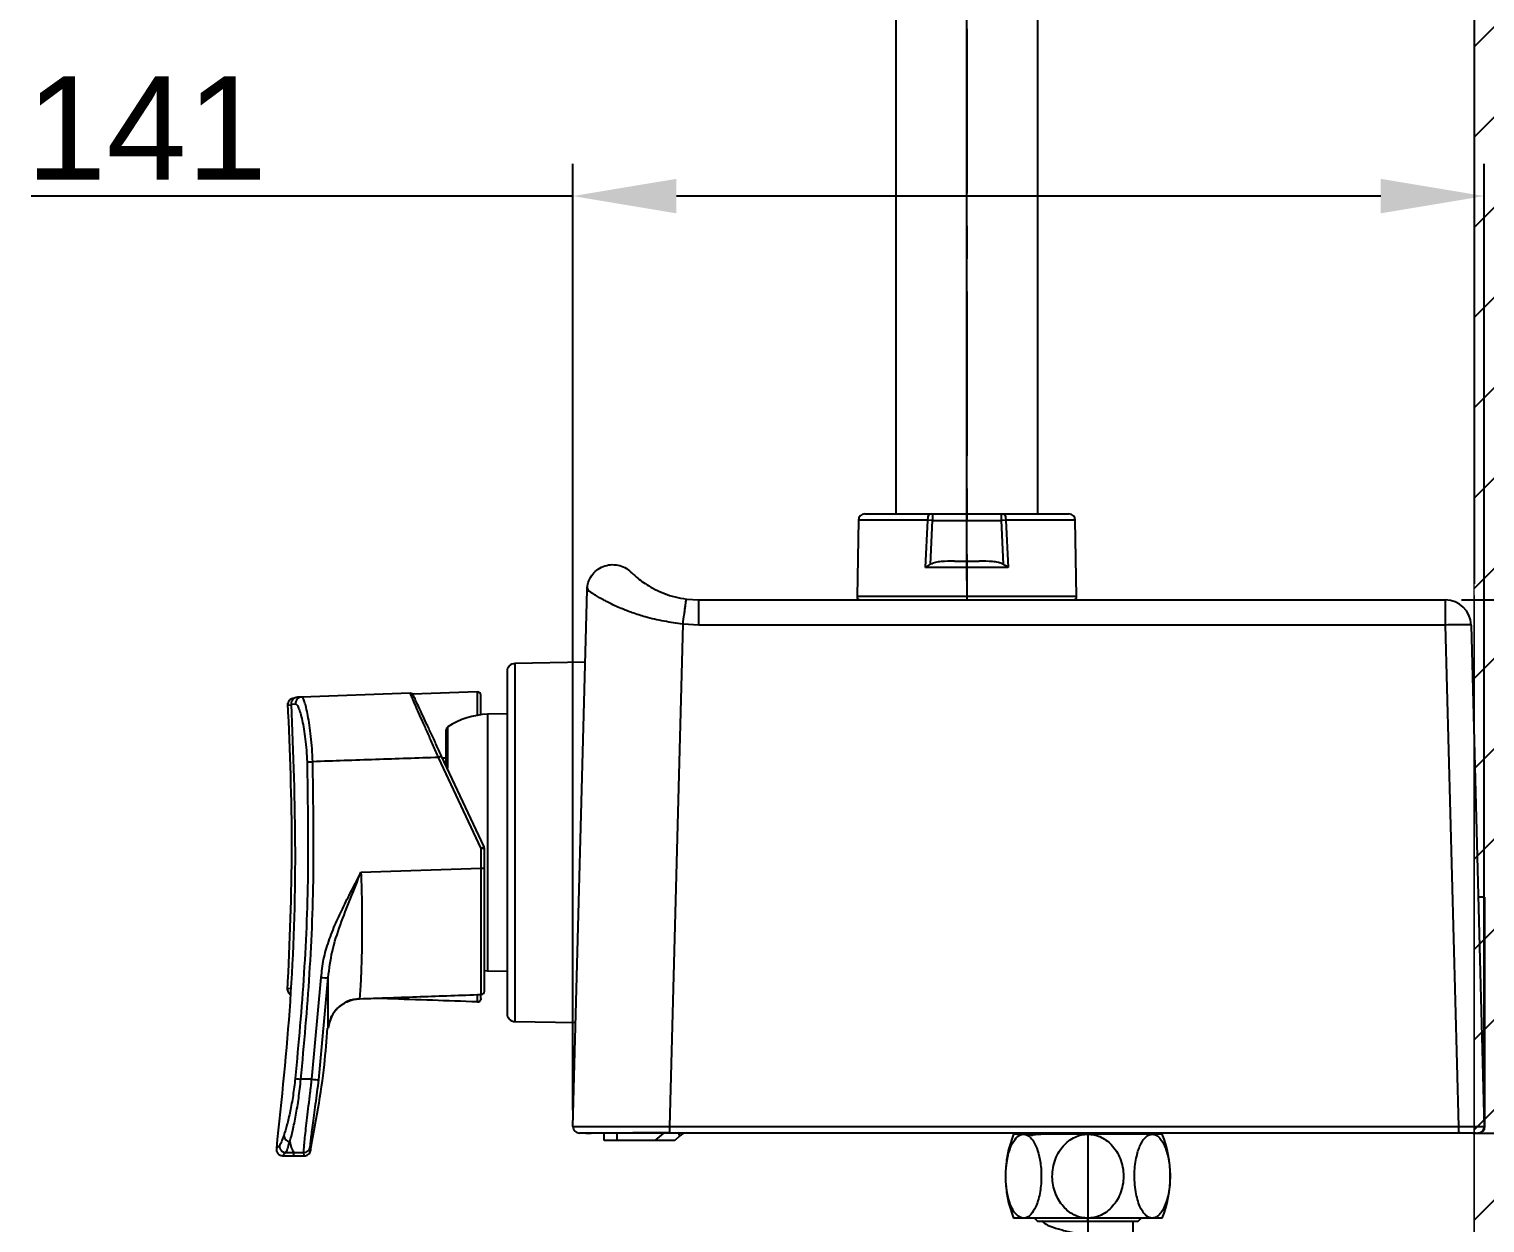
# Model space of a CAD drawing. Header units: millimetres. Extents: x 6110 to 6704, y -2661 to -1821.
# Drawn here: x 6541.6 to 6597.9, y -2371.4 to -2325.3 of the extents above; entities that cross this region are included whole.
import ezdxf

# ---------------------------------------------------------------- set-up
doc = ezdxf.new("R2010")
doc.units = ezdxf.units.MM
doc.header["$LTSCALE"] = 0.1
doc.linetypes.add('CENTERX2', pattern=[101.6, 63.5, -12.7, 12.7, -12.7])
doc.layers.get('0').update_dxf_attribs({"lineweight": 15})
doc.layers.add('CENTER', color=1, linetype='CENTERX2')
doc.layers.add('hatch', color=2, linetype='Continuous')
doc.layers.add('DIM', color=3, linetype='Continuous', lineweight=9)
doc.styles.get("Standard").update_dxf_attribs({"font": 'arial.ttf'})
doc.dimstyles.new('ISO-25', dxfattribs={"dimtxt": 2.5, "dimasz": 2.5, "dimexe": 1.25, "dimexo": 0.625, "dimtad": 1, "dimlfac": 5, "dimtxsty": 'Standard', "dimcen": 2.5, "dimadec": 0, "dimazin": 0, "dimtfac": 1, "dimtmove": 0, "dimatfit": 3, "dimfxl": 0, "dimarcsym": 0})

# ---------------------------------------------------------------- blocks, each defined once
blk = doc.blocks.new('*D39')
at = {"layer": 'Defpoints', "color": 0}
for p in [(6610.005, -2165.75), (6596.348, -2347.331), (6635.767, -2347.331)]:
    blk.add_point(p, dxfattribs=at)
at = {"layer": 'DIM', "color": 0, "lineweight": -2}
for p, q in [((6610.63, -2165.75), (6637.017, -2165.75)), ((6635.767, -2169.75), (6635.767, -2343.331)), ((6596.973, -2347.331), (6637.017, -2347.331))]:
    blk.add_line(p, q, dxfattribs=at)
at = {"layer": 'DIM', "color": 0}
for points in [[(6635.101, -2169.75), (6636.434, -2169.75), (6635.767, -2165.75)], [(6635.101, -2343.331), (6636.434, -2343.331), (6635.767, -2347.331)]]:
    blk.add_solid(points, dxfattribs=at)
at = {"layer": 'DIM', "color": 0, "insert": (6633.099, -2256.54), "char_height": 4, "attachment_point": 5, "rotation": 90}
blk.add_mtext('730', dxfattribs=at)
blk = doc.blocks.new('*D40')
at = {"layer": 'Defpoints', "color": 0}
for p in [(6596.348, -2347.331), (6596.856, -2367.956), (6635.767, -2367.956)]:
    blk.add_point(p, dxfattribs=at)
at = {"layer": 'DIM', "color": 0, "lineweight": -2}
for p, q in [((6596.973, -2347.331), (6637.017, -2347.331)), ((6635.767, -2351.331), (6635.767, -2363.956)), ((6597.481, -2367.956), (6637.017, -2367.956))]:
    blk.add_line(p, q, dxfattribs=at)
at = {"layer": 'DIM', "color": 0}
for points in [[(6635.101, -2351.331), (6636.434, -2351.331), (6635.767, -2347.331)], [(6635.101, -2363.956), (6636.434, -2363.956), (6635.767, -2367.956)]]:
    blk.add_solid(points, dxfattribs=at)
at = {"layer": 'DIM', "color": 0, "insert": (6632.739, -2357.644), "char_height": 4, "attachment_point": 5, "rotation": 90}
blk.add_mtext('82,5', dxfattribs=at)
blk = doc.blocks.new('*D41')
at = {"layer": 'Defpoints', "color": 0}
for p in [(6562.605, -2331.711), (6562.605, -2367.699), (6597.855, -2367.699)]:
    blk.add_point(p, dxfattribs=at)
at = {"layer": 'DIM', "color": 0, "lineweight": -2}
for p, q in [((6562.605, -2367.074), (6562.605, -2330.461)), ((6597.855, -2367.074), (6597.855, -2330.461)), ((6562.605, -2331.711), (6541.641, -2331.711)), ((6593.855, -2331.711), (6566.605, -2331.711))]:
    blk.add_line(p, q, dxfattribs=at)
at = {"layer": 'DIM', "color": 0}
for points in [[(6566.605, -2331.045), (6566.605, -2332.378), (6562.605, -2331.711)], [(6593.855, -2331.045), (6593.855, -2332.378), (6597.855, -2331.711)]]:
    blk.add_solid(points, dxfattribs=at)
at = {"layer": 'DIM', "color": 0, "insert": (6546.111, -2329.078), "char_height": 4, "attachment_point": 5}
blk.add_mtext('141', dxfattribs=at)
blk = doc.blocks.new('*D50')
at = {"layer": 'Defpoints', "color": 0}
for p in [(6597.474, -2321.801), (6577.842, -2347.205), (6597.474, -2347.331)]:
    blk.add_point(p, dxfattribs=at)
at = {"layer": 'DIM', "color": 0, "lineweight": -2}
for p, q in [((6577.842, -2346.58), (6577.842, -2320.551)), ((6597.474, -2346.706), (6597.474, -2320.551)), ((6581.842, -2321.801), (6593.474, -2321.801))]:
    blk.add_line(p, q, dxfattribs=at)
at = {"layer": 'DIM', "color": 0}
for points in [[(6581.842, -2321.134), (6581.842, -2322.467), (6577.842, -2321.801)], [(6593.474, -2321.134), (6593.474, -2322.467), (6597.474, -2321.801)]]:
    blk.add_solid(points, dxfattribs=at)
at = {"layer": 'DIM', "color": 0, "insert": (6587.658, -2319.133), "char_height": 4, "attachment_point": 5}
blk.add_mtext('78', dxfattribs=at)

msp = doc.modelspace()

# ---------------------------------------------------------------- hatches: boundary and pattern name
at = {"layer": 'hatch'}
h = msp.add_hatch(dxfattribs=at)
h.set_pattern_fill('ANSI31', color=256, scale=0.777568)
h.set_pattern_definition([(45, (5809.2703, -2562.4971), (-1.7456907, 1.7456907), [])])
edge = h.paths.add_edge_path()
edge.add_spline(control_points=[(6597.4753, -2327.6311), (6597.5331, -2327.6451), (6597.6353, -2327.6615), (6597.7761, -2327.6615), (6597.8566, -2327.6514), (6597.8936, -2327.6448)], knot_values=[0, 0, 0, 0, 0.4237752, 0.7322165, 1, 1, 1, 1], degree=3, periodic=0)
edge.add_line((6597.5166, -2327.6369), (6597.9333, -2327.6369))
edge.add_arc((6597.7003, -2326.5693), 1.0927, 280.19055, 282.31636, ccw=False)
edge.add_spline(control_points=[(6597.8936, -2327.6448), (6597.8566, -2327.6514), (6597.7761, -2327.6615), (6597.6353, -2327.6615), (6597.5331, -2327.6451), (6597.4753, -2327.6311)], knot_values=[0, 0, 0, 0, 0.2677835, 0.5762248, 1, 1, 1, 1], degree=3, periodic=0)
edge.add_line((6597.4668, -2327.6762), (6597.4668, -2329.6212))
edge.add_line((6597.4668, -2329.6212), (6597.5166, -2329.6212))
edge.add_spline(control_points=[(6597.8936, -2329.6133), (6597.8566, -2329.6067), (6597.7761, -2329.5966), (6597.6353, -2329.5966), (6597.5331, -2329.613), (6597.4753, -2329.627)], knot_values=[0, 0, 0, 0, 0.2677887, 0.5762346, 1, 1, 1, 1], degree=3, periodic=0)
edge.add_line((6600.0995, -2329.4097), (6600.2847, -2329.4097))
edge.add_ellipse((6599.6335, -2328.629), major_axis=(0, -1), ratio=0.6666667, start_angle=218.68219, end_angle=321.31781, ccw=False)
edge.add_line((6598.6491, -2327.6369), (6597.5166, -2327.6369))
edge.add_spline(control_points=[(6597.4753, -2327.6311), (6597.5331, -2327.6451), (6597.6353, -2327.6615), (6597.7761, -2327.6615), (6597.8566, -2327.6514), (6597.8936, -2327.6448)], knot_values=[0, 0, 0, 0, 0.4237752, 0.7322165, 1, 1, 1, 1], degree=3, periodic=0)
edge.add_arc((6597.7003, -2326.5693), 1.0927, 280.19055, 282.31636)
edge.add_line((6597.9333, -2327.6369), (6605.717, -2327.6369))
edge.add_line((6605.717, -2327.6369), (6605.717, -2329.6212))
edge.add_line((6605.717, -2329.6212), (6597.5166, -2329.6212))
edge.add_spline(control_points=[(6597.8936, -2329.6133), (6597.8566, -2329.6067), (6597.7761, -2329.5966), (6597.6353, -2329.5966), (6597.5331, -2329.613), (6597.4753, -2329.627)], knot_values=[0, 0, 0, 0, 0.2677887, 0.5762346, 1, 1, 1, 1], degree=3, periodic=0)
edge.add_line((6597.4753, -2329.627), (6597.4668, -2329.6291))
edge.add_line((6597.4668, -2329.6291), (6597.4668, -2342.6294))
edge.add_line((6597.4668, -2342.6294), (6597.4753, -2342.6314))
edge.add_spline(control_points=[(6597.4753, -2342.6314), (6597.5331, -2342.6454), (6597.6353, -2342.6618), (6597.7761, -2342.6618), (6597.8566, -2342.6518), (6597.8936, -2342.6451)], knot_values=[0, 0, 0, 0, 0.4237752, 0.7322165, 1, 1, 1, 1], degree=3, periodic=0)
edge.add_line((6597.5166, -2342.6372), (6597.9333, -2342.6372))
edge.add_arc((6597.7003, -2341.5697), 1.0927, 280.19055, 282.31636, ccw=False)
edge.add_spline(control_points=[(6597.8936, -2342.6451), (6597.8566, -2342.6518), (6597.7761, -2342.6618), (6597.6353, -2342.6618), (6597.5331, -2342.6454), (6597.4753, -2342.6314)], knot_values=[0, 0, 0, 0, 0.2677835, 0.5762248, 1, 1, 1, 1], degree=3, periodic=0)
edge.add_line((6597.4668, -2342.6765), (6597.4668, -2344.6216))
edge.add_line((6597.4668, -2344.6216), (6597.5166, -2344.6216))
edge.add_spline(control_points=[(6597.8936, -2344.6136), (6597.8566, -2344.607), (6597.7761, -2344.5969), (6597.6353, -2344.5969), (6597.5331, -2344.6133), (6597.4753, -2344.6273)], knot_values=[0, 0, 0, 0, 0.2677887, 0.5762346, 1, 1, 1, 1], degree=3, periodic=0)
edge.add_line((6599.0317, -2344.41), (6599.2169, -2344.41))
edge.add_ellipse((6599.6335, -2343.6294), major_axis=(0, -1), ratio=0.6666667, start_angle=218.68219, end_angle=321.31781, ccw=False)
edge.add_line((6598.6491, -2342.6372), (6597.5166, -2342.6372))
edge.add_spline(control_points=[(6597.4753, -2342.6314), (6597.5331, -2342.6454), (6597.6353, -2342.6618), (6597.7761, -2342.6618), (6597.8566, -2342.6518), (6597.8936, -2342.6451)], knot_values=[0, 0, 0, 0, 0.4237752, 0.7322165, 1, 1, 1, 1], degree=3, periodic=0)
edge.add_arc((6597.7003, -2341.5697), 1.0927, 280.19055, 282.31636)
edge.add_line((6597.9333, -2342.6372), (6605.717, -2342.6372))
edge.add_line((6605.717, -2342.6372), (6605.717, -2344.6216))
edge.add_line((6605.717, -2344.6216), (6597.5166, -2344.6216))
edge.add_spline(control_points=[(6597.8936, -2344.6136), (6597.8566, -2344.607), (6597.7761, -2344.5969), (6597.6353, -2344.5969), (6597.5331, -2344.6133), (6597.4753, -2344.6273)], knot_values=[0, 0, 0, 0, 0.2677887, 0.5762346, 1, 1, 1, 1], degree=3, periodic=0)
edge.add_line((6597.4753, -2344.6273), (6597.4668, -2344.6294))
edge.add_line((6597.4668, -2344.6294), (6597.4668, -2580.4433))
edge.add_line((6597.4668, -2580.4433), (6610.0143, -2580.4433))
edge.add_line((6610.0143, -2580.4433), (6610.0143, -2004.0771))
edge.add_line((6610.0143, -2004.0771), (6597.4668, -2004.0771))
edge.add_line((6597.4668, -2004.0771), (6597.4668, -2327.629))
edge.add_line((6597.4668, -2327.629), (6597.4753, -2327.6311))

# ---------------------------------------------------------------- linework, layer by layer
msp.add_line((6597.4668, -2580.4433), (6597.4668, -2003.4667))
at = {"linetype": 'Continuous', "lineweight": 25}
for p, q in [((6575.0918, -2304.5407), (6575.0918, -2344.006)), ((6580.5918, -2344.006), (6580.5918, -2305.0935)), ((6573.6456, -2344.2517), (6573.594, -2347.2053)), ((6576.3356, -2344.2517), (6573.6456, -2344.2517)), ((6576.2392, -2346.0767), (6576.3356, -2344.2517)), ((6576.5153, -2344.256), (6576.3356, -2344.2517)), ((6576.4253, -2344.006), (6576.5153, -2344.006)), ((6576.4348, -2345.9534), (6576.5153, -2344.256)), ((6576.5153, -2344.006), (6576.5153, -2344.256)), ((6576.5153, -2344.006), (6579.1684, -2344.006)), ((6576.5153, -2344.256), (6579.1684, -2344.256)), ((6579.1684, -2344.006), (6579.2583, -2344.006)), ((6579.348, -2344.2517), (6579.1684, -2344.256)), ((6579.1684, -2344.256), (6579.2488, -2345.9534)), ((6579.348, -2344.2517), (6579.4444, -2346.0767)), ((6582.0381, -2344.2517), (6579.348, -2344.2517)), ((6582.0896, -2347.2053), (6582.0381, -2344.2517)), ((6577.3695, -2345.831), (6578.3142, -2345.831)), ((6579.4444, -2346.0767), (6576.2393, -2346.0767)), ((6562.6054, -2367.6995), (6563.1489, -2346.9422)), ((6563.2256, -2346.9913), (6563.1489, -2346.9422)), ((6566.9926, -2347.2994), (6567.4785, -2347.331)), ((6567.4785, -2347.331), (6596.3479, -2347.331)), ((6566.3541, -2367.6996), (6566.863, -2348.2648)), ((6567.4785, -2348.3047), (6566.863, -2348.2648)), ((6596.3479, -2348.3049), (6567.4785, -2348.3047)), ((6596.3479, -2348.3049), (6596.8557, -2367.6999)), ((6597.3475, -2348.3049), (6597.8554, -2367.6995)), ((6563.0755, -2349.7449), (6560.3614, -2349.7923)), ((6560.3614, -2349.7923), (6560.3614, -2363.6448)), ((6552.1145, -2351.0902), (6551.9486, -2351.096)), ((6556.3098, -2350.9437), (6552.1145, -2351.0902)), ((6558.9125, -2350.8918), (6556.4006, -2350.9795)), ((6551.5716, -2351.4033), (6551.7389, -2351.3974)), ((6551.7077, -2351.3596), (6551.875, -2351.3537)), ((6560.0547, -2351.7435), (6559.3043, -2351.7566)), ((6559.3043, -2351.7566), (6559.3043, -2356.7185)), ((6557.7606, -2353.8467), (6557.7606, -2352.2482)), ((6559.0527, -2356.9445), (6557.4098, -2353.4268)), ((6559.1662, -2356.8891), (6557.5266, -2353.3729)), ((6557.7043, -2353.4559), (6557.5675, -2353.4606)), ((6559.3043, -2356.7185), (6559.3043, -2361.6804)), ((6559.0527, -2357.7137), (6559.0527, -2356.9445)), ((6559.1779, -2357.7107), (6559.1779, -2356.9419)), ((6554.4053, -2357.866), (6559.0527, -2357.7137)), ((6597.8817, -2358.831), (6597.6231, -2358.831)), ((6597.8817, -2367.7062), (6597.8817, -2358.831)), ((6559.176, -2361.6732), (6559.3043, -2361.6804)), ((6559.3043, -2361.6804), (6560.0547, -2361.6935)), ((6552.5051, -2365.8719), (6552.8661, -2361.94)), ((6552.7784, -2365.893), (6553.1399, -2361.9432)), ((6551.71, -2362.3755), (6551.5576, -2362.3701)), ((6558.9125, -2362.8828), (6558.9125, -2362.8602)), ((6560.3614, -2363.6448), (6562.7105, -2363.6858)), ((6562.7057, -2363.7935), (6562.7068, -2363.7935)), ((6552.5051, -2365.8719), (6552.0805, -2365.8769)), ((6563.1035, -2367.956), (6563.2396, -2367.955)), ((6563.8168, -2368.2443), (6563.8168, -2367.956)), ((6564.3168, -2368.2443), (6564.3168, -2367.956)), ((6566.1108, -2367.956), (6565.7774, -2368.2443)), ((6566.3541, -2367.6996), (6596.8557, -2367.6999)), ((6596.8557, -2367.956), (6566.3541, -2367.956)), ((6566.8752, -2367.956), (6566.7429, -2368.0704)), ((6580.2014, -2367.956), (6580.3378, -2368.0407)), ((6596.8557, -2367.9372), (6596.8557, -2367.956)), ((6597.5494, -2367.956), (6597.3186, -2367.956)), ((6597.6319, -2367.956), (6597.6055, -2367.956)), ((6551.2528, -2368.4319), (6551.1343, -2368.5551)), ((6564.3168, -2368.2443), (6563.8168, -2368.2443)), ((6565.7774, -2368.2443), (6564.3168, -2368.2443)), ((6566.5418, -2368.2443), (6565.7774, -2368.2443)), ((6566.7429, -2368.0704), (6566.5418, -2368.2443)), ((6551.4933, -2368.7103), (6551.8121, -2368.7111)), ((6551.8121, -2368.7111), (6552.1986, -2368.7054)), ((6551.8121, -2368.8435), (6551.8121, -2368.7111)), ((6551.8121, -2368.8435), (6552.2061, -2368.8435)), ((6552.2057, -2368.8435), (6552.1986, -2368.7054)), ((6580.0355, -2371.2498), (6579.6503, -2371.2498)), ((6582.5253, -2371.2498), (6580.0355, -2371.2498)), ((6580.4628, -2371.2498), (6580.5878, -2371.3748)), ((6585.0151, -2371.2498), (6582.5253, -2371.2498)), ((6582.5253, -2371.3748), (6582.5253, -2371.2498)), ((6584.2753, -2372.5356), (6584.2753, -2371.3748)), ((6584.4628, -2371.3748), (6584.5878, -2371.2498)), ((6585.4003, -2371.2498), (6585.0151, -2371.2498))]:
    msp.add_line(p, q, dxfattribs=at)
at = {"color": 7, "linetype": 'Continuous'}
msp.add_line((6597.4737, -2459.113), (6597.4737, -2347.1671), dxfattribs=at)
at = {"linetype": 'Continuous', "lineweight": 25, "flags": 128}
msp.add_lwpolyline([(6559.0418, -2362.7578), (6559.0393, -2362.7828), (6559.0327, -2362.8048)], dxfattribs=at)
at = {"linetype": 'Continuous', "lineweight": 25}
for centre, radius, start, end in [((6573.8955, -2344.256), 0.25, 89.99805, 178.99997), ((6581.7881, -2344.256), 0.25, 1.00001, 90), ((6573.719, -2347.206), 0.125, 179.52156, 270), ((6581.9646, -2347.206), 0.125, 270, 0.51459), ((6596.3479, -2348.331), 1, 1.5, 90.00001), ((6560.3668, -2350.1047), 0.3125, 91, 180), ((6552.1239, -2351.3393), 0.2493, 92.16961, 183.29987), ((6556.3142, -2351.0686), 0.125, 25, 92), ((6558.9168, -2351.0167), 0.125, 0, 92), ((6559.409, -2354.7549), 3.0001, 91.99959, 123.32797), ((6557.8293, -2352.3526), 0.125, 123.33115, 180), ((6552.1139, -2340.9048), 12.694, 270.9199, 271.91202), ((6561.4039, -2361.9147), 9.3807, 114.41412, 115.19946), ((6559.0529, -2356.9419), 0.125, 0, 25), ((6559.084, -2356.3971), 1.3169, 268.63506, 274.08777), ((6553.0245, -2360.115), 1.8319, 265.04098, 273.61364), ((6554.3859, -2364.0116), 1.25, 92.0006, 174.65105), ((6558.9168, -2362.7578), 0.125, 268, 302.53418), ((6559.0529, -2362.4728), 0.125, 272, 0), ((6560.3668, -2363.3323), 0.3125, 180, 269), ((6552.1747, -2364.6303), 1.2501, 255.55406, 265.67437), ((6552.7343, -2364.682), 1.2118, 259.0973, 272.08546), ((6562.8553, -2367.706), 0.25, 178.5, 270), ((6597.6055, -2367.706), 0.25, 270, 1.5), ((6597.6317, -2367.706), 0.25, 270.0298, 359.97023), ((6551.5029, -2368.4589), 0.2515, 173.82752, 267.81143), ((6551.676, -2368.0363), 0.2538, 182.44857, 265.42862), ((6552.5783, -2368.1872), 0.9282, 186.31526, 214.3622), ((6552.1989, -2368.4556), 0.2498, 269.91541, 348.59569), ((6583.719, -2369.6248), 4.3812, 158.21796, 201.77106), ((6581.3315, -2369.6248), 4.3813, 338.22895, 21.77856), ((6551.8121, -2357.1327), 11.7108, 267.91033, 270)]:
    msp.add_arc(centre, radius, start, end, dxfattribs=at)
msp.add_ellipse((6566.4159, -2367.6922), major_axis=(-0.327, 0.3782), ratio=0.0871965, start_param=3.1415927, end_param=3.8679413, dxfattribs=at)
for points, knots in [([(6573.8955, -2344.006), (6573.9042, -2344.006), (6573.9214, -2344.006), (6574.0597, -2344.006), (6574.2771, -2344.006), (6574.5767, -2344.006), (6574.9495, -2344.006), (6575.3884, -2344.006), (6575.8804, -2344.006), (6576.2437, -2344.006), (6576.4253, -2344.006)], [0, 0, 0, 0, 0.1249999, 0.2499994, 0.3749992, 0.4999994, 0.6250003, 0.7500005, 0.8750007, 1, 1, 1, 1]), ([(6576.3356, -2344.2517), (6576.3371, -2344.2193), (6576.3402, -2344.1547), (6576.361, -2344.0736), (6576.3904, -2344.017), (6576.4137, -2344.0097), (6576.4253, -2344.006)], [0, 0, 0, 0, 0.25000024, 0.49999299, 0.75000098, 1, 1, 1, 1]), ([(6579.1684, -2344.006), (6579.1684, -2344.0098), (6579.1684, -2344.0173), (6579.1684, -2344.0751), (6579.1684, -2344.1578), (6579.1684, -2344.2233), (6579.1684, -2344.256)], [0, 0, 0, 0, 0.2499993, 0.5, 0.7500007, 1, 1, 1, 1]), ([(6579.2583, -2344.006), (6579.2699, -2344.0097), (6579.2932, -2344.0171), (6579.3227, -2344.0736), (6579.3435, -2344.1547), (6579.3465, -2344.2193), (6579.348, -2344.2517)], [0, 0, 0, 0, 0.2499926, 0.4999961, 0.7499964, 1, 1, 1, 1]), ([(6579.2583, -2344.006), (6579.44, -2344.006), (6579.8032, -2344.006), (6580.2952, -2344.006), (6580.7341, -2344.006), (6581.1069, -2344.006), (6581.4066, -2344.006), (6581.6239, -2344.006), (6581.7622, -2344.006), (6581.7795, -2344.006), (6581.7881, -2344.006)], [0, 0, 0, 0, 0.1250004, 0.2500012, 0.3750013, 0.5000018, 0.6250018, 0.7500016, 0.8750013, 1, 1, 1, 1]), ([(6563.1489, -2346.9422), (6563.1596, -2346.8457), (6563.181, -2346.6527), (6563.3164, -2346.3903), (6563.5153, -2346.176), (6563.7688, -2346.0281), (6564.0539, -2345.9585), (6564.3459, -2345.9744), (6564.6255, -2346.0693), (6564.7749, -2346.1932), (6564.8496, -2346.2552)], [0, 0, 0, 0, 0.1249999, 0.2500003, 0.3749995, 0.4999988, 0.625, 0.7499995, 0.8749992, 1, 1, 1, 1]), ([(6576.2393, -2346.0767), (6576.271, -2346.0562), (6576.3037, -2346.0352), (6576.3391, -2346.0122), (6576.3484, -2346.0061), (6576.3799, -2345.9856), (6576.4107, -2345.9676), (6576.4348, -2345.9534)], [0, 0, 0, 0, 0.5005249, 0.5161557, 0.545185, 0.6434563, 1, 1, 1, 1]), ([(6577.3695, -2345.831), (6577.1952, -2345.8327), (6576.9458, -2345.835), (6576.6292, -2345.8743), (6576.4971, -2345.9281), (6576.4348, -2345.9534)], [0, 0, 0, 0, 0.5509414, 0.7886194, 1, 1, 1, 1]), ([(6579.2488, -2345.9534), (6579.1868, -2345.9281), (6579.0548, -2345.8743), (6578.7382, -2345.8351), (6578.4886, -2345.8327), (6578.3142, -2345.831)], [0, 0, 0, 0, 0.2108593, 0.4484341, 1, 1, 1, 1]), ([(6579.4444, -2346.0767), (6579.4129, -2346.0559), (6579.3812, -2346.0351), (6579.3477, -2346.0143), (6579.3454, -2346.0128), (6579.337, -2346.0073), (6579.3052, -2345.9865), (6579.2738, -2345.968), (6579.2488, -2345.9534)], [0, 0, 0, 0, 0.50054785, 0.50170236, 0.51076704, 0.53594014, 0.63113021, 1, 1, 1, 1]), ([(6564.8496, -2346.2552), (6564.8582, -2346.2638), (6564.8752, -2346.2808), (6565.0064, -2346.4036), (6565.2009, -2346.5646), (6565.4577, -2346.7459), (6565.7692, -2346.9262), (6566.1338, -2347.0891), (6566.5446, -2347.2246), (6566.8446, -2347.2747), (6566.9926, -2347.2994)], [0, 0, 0, 0, 0.1394549, 0.2763132, 0.4084135, 0.5352887, 0.6577191, 0.77461, 0.8887674, 1, 1, 1, 1]), ([(6563.15, -2346.936), (6563.1503, -2346.9259), (6563.1519, -2346.8787), (6563.1555, -2346.8511), (6563.1583, -2346.8294)], [0, 0, 0, 0, 0.2129211, 1, 1, 1, 1]), ([(6563.1581, -2346.8308), (6563.1591, -2346.8532), (6563.161, -2346.8974), (6563.2038, -2346.9675), (6563.2249, -2347.002)], [0, 0, 0, 0, 0.5078318, 1, 1, 1, 1]), ([(6566.863, -2348.2648), (6566.6169, -2348.2334), (6566.242, -2348.1857), (6565.7576, -2348.0816), (6565.4317, -2347.9982), (6565.1453, -2347.9123), (6564.9042, -2347.8317), (6564.6749, -2347.7466), (6564.4498, -2347.6554), (6564.1954, -2347.5428), (6563.97, -2347.4326), (6563.7584, -2347.3185), (6563.5916, -2347.2235), (6563.4346, -2347.1273), (6563.3097, -2347.0474), (6563.253, -2347.0096), (6563.2256, -2346.9913)], [0, 0, 0, 0, 0.1405888, 0.2141133, 0.2898803, 0.3435191, 0.4010123, 0.4545034, 0.5085715, 0.5726221, 0.6626599, 0.7134726, 0.7896006, 0.8557025, 0.9305075, 1, 1, 1, 1]), ([(6566.863, -2348.2648), (6566.8791, -2348.1423), (6566.9037, -2347.9541), (6566.9335, -2347.7295), (6566.9541, -2347.5754), (6566.9708, -2347.4516), (6566.9873, -2347.3318), (6566.9905, -2347.3122), (6566.9926, -2347.2994)], [0, 0, 0, 0, 0.239812, 0.3685878, 0.5000006, 0.6314116, 0.7601886, 1, 1, 1, 1]), ([(6567.4785, -2348.3047), (6567.4785, -2348.1763), (6567.4785, -2347.9195), (6567.4785, -2347.5985), (6567.4785, -2347.3746), (6567.4785, -2347.3456), (6567.4785, -2347.331)], [0, 0, 0, 0, 0.25, 0.4999959, 0.749997, 1, 1, 1, 1]), ([(6582.0896, -2347.2049), (6582.0738, -2347.2049), (6582.0422, -2347.2049), (6581.7896, -2347.2049), (6581.397, -2347.2049), (6580.8647, -2347.2049), (6580.217, -2347.2049), (6579.4779, -2347.2049), (6578.6759, -2347.2049), (6577.8418, -2347.2049), (6577.0078, -2347.2049), (6576.2058, -2347.2049), (6575.4666, -2347.2049), (6574.819, -2347.2049), (6574.2866, -2347.2049), (6573.894, -2347.2049), (6573.6415, -2347.2049), (6573.6098, -2347.2049), (6573.594, -2347.2049)], [0, 0, 0, 0, 0.0625002, 0.125, 0.1875001, 0.2499999, 0.3124999, 0.3750001, 0.4375, 0.5, 0.5625, 0.6249999, 0.6875, 0.7500001, 0.8124999, 0.875, 0.9374998, 1, 1, 1, 1]), ([(6596.3479, -2347.331), (6596.3479, -2347.3456), (6596.3479, -2347.3746), (6596.3479, -2347.5986), (6596.3479, -2347.9196), (6596.3479, -2348.1764), (6596.3479, -2348.3049)], [0, 0, 0, 0, 0.249999, 0.5000001, 0.7500011, 1, 1, 1, 1]), ([(6597.3475, -2348.3049), (6597.3324, -2348.3018), (6597.3022, -2348.2958), (6597.071, -2348.2932), (6596.7407, -2348.2958), (6596.4788, -2348.3018), (6596.3479, -2348.3049)], [0, 0, 0, 0, 0.2499998, 0.49999914, 0.74999956, 1, 1, 1, 1]), ([(6560.0543, -2350.1047), (6560.0543, -2350.1263), (6560.0543, -2350.148), (6560.0543, -2350.236), (6560.0543, -2350.2477), (6560.0543, -2350.3389), (6560.0543, -2350.5962), (6560.0543, -2350.9808), (6560.0543, -2351.2304), (6560.0543, -2351.2635), (6560.0543, -2351.5086), (6560.0543, -2352.0572), (6560.0543, -2352.6866), (6560.0543, -2353.0604), (6560.0543, -2353.1098), (6560.0543, -2353.4716), (6560.0543, -2354.2277), (6560.0543, -2355.0064), (6560.0543, -2355.4473), (6560.0543, -2355.5054), (6560.0543, -2355.9288), (6560.0543, -2356.7773), (6560.0543, -2357.5869), (6560.0543, -2358.0277), (6560.0543, -2358.0857), (6560.0543, -2358.5063), (6560.0543, -2359.3181), (6560.0543, -2360.0351), (6560.0543, -2360.4087), (6560.0543, -2360.4578), (6560.0543, -2360.8116), (6560.0543, -2361.463), (6560.0543, -2361.9785), (6560.0543, -2362.228), (6560.0543, -2362.2607), (6560.0543, -2362.4937), (6560.0543, -2362.8856), (6560.0543, -2363.1211), (6560.0543, -2363.2085), (6560.0543, -2363.2198), (6560.0543, -2363.258), (6560.0543, -2363.3159), (6560.0543, -2363.3263), (6560.0543, -2363.3322)], [0, 0, 0, 0, 0.0624797, 0.0627679, 0.0649695, 0.0710231, 0.1249952, 0.1874745, 0.187766, 0.1899742, 0.1960313, 0.2499897, 0.3124688, 0.3127605, 0.3149688, 0.3210258, 0.374984, 0.4374632, 0.4377548, 0.439963, 0.44602, 0.4999781, 0.5624573, 0.5627487, 0.5649572, 0.5710141, 0.624972, 0.6874511, 0.6877424, 0.6899508, 0.6960078, 0.7499656, 0.8124446, 0.812736, 0.8149444, 0.8210013, 0.8749593, 0.9374377, 0.9377302, 0.9399399, 0.9459974, 0.9687745, 1, 1, 1, 1]), ([(6551.9486, -2351.096), (6551.9169, -2351.1005), (6551.8681, -2351.1075), (6551.8105, -2351.1414), (6551.7713, -2351.1759), (6551.7405, -2351.218), (6551.7119, -2351.2784), (6551.7093, -2351.3276), (6551.7077, -2351.3596)], [0, 0, 0, 0, 0.2391747, 0.368176, 0.4999979, 0.6318131, 0.7608197, 1, 1, 1, 1]), ([(6552.5375, -2353.5918), (6552.5304, -2353.4237), (6552.5163, -2353.0891), (6552.4727, -2352.6094), (6552.4173, -2352.173), (6552.3529, -2351.7944), (6552.2855, -2351.4866), (6552.2203, -2351.2608), (6552.1607, -2351.1162), (6552.1299, -2351.0989), (6552.1145, -2351.0902)], [0, 0, 0, 0, 0.1261705, 0.2511791, 0.3765341, 0.5009765, 0.6261071, 0.7504512, 0.8753571, 1, 1, 1, 1]), ([(6557.4098, -2353.4268), (6557.3402, -2353.2705), (6557.2009, -2352.9575), (6556.999, -2352.5034), (6556.8102, -2352.0785), (6556.6418, -2351.6988), (6556.4998, -2351.3781), (6556.3929, -2351.1356), (6556.3224, -2350.9747), (6556.314, -2350.9541), (6556.3098, -2350.9437)], [0, 0, 0, 0, 0.124558, 0.2493089, 0.3737346, 0.4987661, 0.6232628, 0.7487378, 0.8735599, 1, 1, 1, 1]), ([(6557.5266, -2353.3729), (6557.4574, -2353.2244), (6557.3188, -2352.9274), (6557.1179, -2352.4964), (6556.9298, -2352.0931), (6556.7618, -2351.7327), (6556.6198, -2351.4283), (6556.5124, -2351.198), (6556.4411, -2351.0452), (6556.432, -2351.0256), (6556.4274, -2351.0158)], [0, 0, 0, 0, 0.1249236, 0.2500113, 0.374694, 0.4998612, 0.6243326, 0.7496063, 0.8740587, 1, 1, 1, 1]), ([(6558.9139, -2351.8091), (6558.9138, -2351.7491), (6558.9135, -2351.5588), (6558.9131, -2351.3075), (6558.9127, -2351.0708), (6558.9125, -2350.9204), (6558.9125, -2350.9013), (6558.9125, -2350.8918)], [0, 0, 0, 0, 0.1030681, 0.3265444, 0.5507198, 0.7749774, 1, 1, 1, 1]), ([(6559.0327, -2350.9698), (6559.0178, -2350.9472), (6558.9882, -2350.9021), (6558.9377, -2350.9034), (6558.9125, -2350.9041)], [0, 0, 0, 0, 0.50186415, 1, 1, 1, 1]), ([(6559.0418, -2351.7853), (6559.0418, -2351.7636), (6559.0418, -2351.6196), (6559.0418, -2351.413), (6559.0418, -2351.1864), (6559.0418, -2351.044), (6559.0418, -2351.0258), (6559.0418, -2351.0167)], [0, 0, 0, 0, 0.0423547, 0.280964, 0.5203102, 0.7597488, 1, 1, 1, 1]), ([(6551.7044, -2351.3597), (6551.7768, -2353.2589), (6551.923, -2357.0958), (6551.7316, -2362.8412), (6551.3301, -2366.6623), (6551.1313, -2368.5549)], [0, 0, 0, 0, 0.3309548, 0.6686235, 1, 1, 1, 1]), ([(6551.5675, -2351.3303), (6551.6443, -2353.1813), (6551.7979, -2356.8834), (6551.6351, -2360.585), (6551.5538, -2362.4358)], [0, 0, 0, 0, 0.5, 1, 1, 1, 1]), ([(6551.8125, -2351.1397), (6551.7808, -2351.1443), (6551.732, -2351.1512), (6551.6744, -2351.1852), (6551.6353, -2351.2196), (6551.6045, -2351.2617), (6551.5758, -2351.3222), (6551.5733, -2351.3714), (6551.5716, -2351.4033)], [0, 0, 0, 0, 0.2391727, 0.3681812, 0.500002, 0.6318161, 0.7608216, 1, 1, 1, 1]), ([(6551.875, -2351.3537), (6551.8923, -2351.3613), (6551.927, -2351.3767), (6551.9916, -2351.5059), (6552.0609, -2351.708), (6552.1315, -2351.9838), (6552.198, -2352.3233), (6552.2545, -2352.7148), (6552.298, -2353.1456), (6552.3111, -2353.4463), (6552.3177, -2353.5972)], [0, 0, 0, 0, 0.1255212, 0.2512503, 0.3762119, 0.5016398, 0.62597, 0.7507916, 0.8749183, 1, 1, 1, 1]), ([(6557.7043, -2353.7541), (6557.7043, -2353.7127), (6557.7043, -2353.4481), (6557.7043, -2353.071), (6557.7043, -2352.6591), (6557.7043, -2352.4022), (6557.7043, -2352.3692), (6557.7043, -2352.3526)], [0, 0, 0, 0, 0.0442988, 0.2832237, 0.5221491, 0.7610727, 1, 1, 1, 1]), ([(6552.3177, -2353.5972), (6552.3409, -2354.9609), (6552.3872, -2357.6867), (6552.2344, -2361.7745), (6551.9868, -2364.4849), (6551.8629, -2365.8409)], [0, 0, 0, 0, 0.33346257, 0.66653006, 1, 1, 1, 1]), ([(6552.0805, -2365.8769), (6552.2049, -2364.5172), (6552.454, -2361.797), (6552.6075, -2357.6954), (6552.5608, -2354.9594), (6552.5375, -2353.5918)], [0, 0, 0, 0, 0.33322944, 0.66670006, 1, 1, 1, 1]), ([(6557.4098, -2353.4268), (6556.5963, -2353.4543), (6554.9691, -2353.5093), (6553.348, -2353.5643), (6552.5375, -2353.5918)], [0, 0, 0, 0, 0.5000029, 1, 1, 1, 1]), ([(6559.0529, -2356.9444), (6559.0678, -2356.9374), (6559.0976, -2356.9235), (6559.1327, -2356.9066), (6559.1532, -2356.8964), (6559.1643, -2356.8906), (6559.1655, -2356.8896), (6559.1662, -2356.8891)], [0, 0, 0, 0, 0.2495587, 0.4991306, 0.6924479, 0.8320324, 1, 1, 1, 1]), ([(6559.1779, -2356.9419), (6559.1771, -2356.9421), (6559.1756, -2356.9426), (6559.1632, -2356.9432), (6559.1443, -2356.9437), (6559.1207, -2356.9442), (6559.0914, -2356.9444), (6559.0686, -2356.9445), (6559.0529, -2356.9445)], [0, 0, 0, 0, 0.1676115, 0.3069935, 0.5002057, 0.6534158, 0.7606265, 1, 1, 1, 1]), ([(6559.0573, -2362.5977), (6559.0572, -2362.5797), (6559.0571, -2362.5436), (6559.0567, -2362.2553), (6559.0562, -2361.8066), (6559.0556, -2361.1984), (6559.055, -2360.4561), (6559.0542, -2359.6079), (6559.0534, -2358.6825), (6559.0529, -2358.0373), (6559.0527, -2357.7137)], [0, 0, 0, 0, 0.12482742, 0.24998524, 0.37452182, 0.49978247, 0.62432945, 0.74946782, 0.87432524, 1, 1, 1, 1]), ([(6559.1779, -2362.4728), (6559.1779, -2362.4552), (6559.1779, -2362.4201), (6559.1779, -2362.1389), (6559.1779, -2361.7014), (6559.1779, -2361.1084), (6559.1779, -2360.3846), (6559.1779, -2359.5576), (6559.1779, -2358.6553), (6559.1779, -2358.0262), (6559.1779, -2357.7107)], [0, 0, 0, 0, 0.1248264, 0.2499826, 0.3745176, 0.4997785, 0.6243255, 0.7494652, 0.8743244, 1, 1, 1, 1]), ([(6552.8661, -2361.94), (6552.8908, -2361.7048), (6552.9409, -2361.2278), (6553.153, -2360.5247), (6553.3783, -2359.9535), (6553.581, -2359.506), (6553.7389, -2359.1766), (6553.8968, -2358.8602), (6554.071, -2358.5192), (6554.2384, -2358.1942), (6554.3555, -2357.9638), (6554.4053, -2357.866)], [0, 0, 0, 0, 0.1612937, 0.3271719, 0.5000602, 0.5813506, 0.6631218, 0.7499752, 0.8232333, 0.924985, 1, 1, 1, 1]), ([(6553.1399, -2361.9432), (6553.1812, -2361.6006), (6553.2651, -2360.9046), (6553.6047, -2359.8951), (6553.9961, -2358.8852), (6554.2685, -2358.2067), (6554.4053, -2357.866)], [0, 0, 0, 0, 0.24163705, 0.49096513, 0.74442896, 1, 1, 1, 1]), ([(6554.4053, -2357.866), (6554.4155, -2358.1887), (6554.4359, -2358.8344), (6554.4451, -2359.7621), (6554.4405, -2360.6137), (6554.4244, -2361.3583), (6554.4019, -2361.9682), (6554.3778, -2362.4181), (6554.3561, -2362.7076), (6554.3468, -2362.7442), (6554.3423, -2362.7624)], [0, 0, 0, 0, 0.1247565, 0.24957442, 0.37477335, 0.49942589, 0.62487101, 0.74962651, 0.87499367, 1, 1, 1, 1]), ([(6553.1414, -2363.8951), (6553.1389, -2363.8704), (6553.134, -2363.8211), (6553.1348, -2363.421), (6553.1389, -2362.8147), (6553.1396, -2362.2339), (6553.1399, -2361.9432)], [0, 0, 0, 0, 0.2503752, 0.5012613, 0.7503569, 1, 1, 1, 1]), ([(6551.5576, -2362.3701), (6551.5592, -2362.4021), (6551.5617, -2362.4513), (6551.5901, -2362.5121), (6551.6213, -2362.5536), (6551.649, -2362.5809), (6551.6672, -2362.591), (6551.67, -2362.5926)], [0, 0, 0, 0, 0.3642217, 0.5607165, 0.7615188, 0.9623104, 1, 1, 1, 1]), ([(6553.1439, -2363.895), (6553.1722, -2363.7517), (6553.2307, -2363.4552), (6553.5128, -2363.0831), (6553.9007, -2362.8232), (6554.2001, -2362.7822), (6554.3449, -2362.7623)], [0, 0, 0, 0, 0.2416926, 0.4999998, 0.7583081, 1, 1, 1, 1]), ([(6554.3423, -2362.7624), (6555.127, -2362.735), (6556.6966, -2362.6802), (6558.2704, -2362.6252), (6559.0573, -2362.5977)], [0, 0, 0, 0, 0.5, 1, 1, 1, 1]), ([(6558.9125, -2362.8828), (6557.7485, -2362.8421), (6556.41, -2362.7954), (6555.0777, -2362.7489), (6554.9039, -2362.7428)], [0, 0, 0, 0, 0.8695247, 1, 1, 1, 1]), ([(6558.9125, -2362.8602), (6558.9125, -2362.8544), (6558.9126, -2362.8371), (6558.9127, -2362.7477), (6558.9129, -2362.6366), (6558.913, -2362.6028)], [0, 0, 0, 0, 0.2611397, 0.7747329, 1, 1, 1, 1]), ([(6558.9125, -2362.8712), (6558.9368, -2362.8715), (6558.9734, -2362.872), (6559.0148, -2362.839), (6559.0268, -2362.8161), (6559.0327, -2362.8047)], [0, 0, 0, 0, 0.496353, 0.7495626, 1, 1, 1, 1]), ([(6559.0418, -2362.7578), (6559.0418, -2362.7508), (6559.0418, -2362.7376), (6559.0418, -2362.6432), (6559.0418, -2362.5987)], [0, 0, 0, 0, 0.5284974, 1, 1, 1, 1]), ([(6552.4428, -2368.6821), (6552.6546, -2367.5607), (6552.9542, -2365.9737), (6553.0774, -2364.3647), (6553.1135, -2363.8927)], [0, 0, 0, 0, 0.7066101, 1, 1, 1, 1]), ([(6551.8629, -2365.8409), (6551.8358, -2366.0657), (6551.7816, -2366.5164), (6551.6666, -2367.1292), (6551.5412, -2367.6638), (6551.462, -2367.9193), (6551.4224, -2368.0471)], [0, 0, 0, 0, 0.2486986, 0.4985781, 0.7490569, 1, 1, 1, 1]), ([(6551.6557, -2368.2893), (6551.6932, -2368.1494), (6551.7683, -2367.8693), (6551.889, -2367.2844), (6552.0006, -2366.6143), (6552.0538, -2366.1226), (6552.0805, -2365.8769)], [0, 0, 0, 0, 0.2496391, 0.4996273, 0.7499817, 1, 1, 1, 1]), ([(6552.1986, -2368.7054), (6552.1973, -2368.6768), (6552.1949, -2368.6199), (6552.2095, -2368.4189), (6552.2363, -2368.1418), (6552.275, -2367.7882), (6552.3233, -2367.3721), (6552.3793, -2366.9044), (6552.4406, -2366.4001), (6552.4836, -2366.048), (6552.5051, -2365.8719)], [0, 0, 0, 0, 0.1254639, 0.2501779, 0.3753781, 0.5000888, 0.6251874, 0.7499996, 0.8750306, 1, 1, 1, 1]), ([(6552.4438, -2368.505), (6552.4443, -2368.4786), (6552.4453, -2368.4261), (6552.4648, -2368.2407), (6552.4962, -2367.9851), (6552.553, -2367.5523), (6552.6286, -2366.9981), (6552.7128, -2366.38), (6552.7565, -2366.0553), (6552.7784, -2365.893)], [0, 0, 0, 0, 0.1253055, 0.249956, 0.375194, 0.5000356, 0.7494713, 0.8747734, 1, 1, 1, 1]), ([(6562.6054, -2367.6995), (6562.6199, -2367.6991), (6562.6484, -2367.6983), (6562.8731, -2367.6975), (6563.2174, -2367.6969), (6563.6865, -2367.6968), (6564.2565, -2367.6969), (6564.904, -2367.6975), (6565.6126, -2367.6983), (6566.1033, -2367.6992), (6566.3541, -2367.6996)], [0, 0, 0, 0, 0.1277362, 0.2499963, 0.3758153, 0.500001, 0.6241839, 0.7500049, 0.872263, 1, 1, 1, 1]), ([(6566.3541, -2367.956), (6566.1251, -2367.956), (6565.6671, -2367.956), (6565.0065, -2367.956), (6564.3976, -2367.956), (6563.8641, -2367.956), (6563.4256, -2367.956), (6563.1023, -2367.956), (6562.8943, -2367.956), (6562.8683, -2367.956), (6562.8553, -2367.956)], [0, 0, 0, 0, 0.1250037, 0.2500003, 0.3750014, 0.5000006, 0.6250003, 0.7500011, 0.8749973, 1, 1, 1, 1]), ([(6563.2396, -2367.955), (6563.3246, -2367.9545), (6563.5478, -2367.9531), (6564.0798, -2367.947), (6564.6682, -2367.9427), (6565.1857, -2367.94), (6565.754, -2367.9383), (6566.1518, -2367.9381), (6566.3541, -2367.9381)], [0, 0, 0, 0, 0.1585878, 0.4166378, 0.5543887, 0.697598, 0.8461744, 1, 1, 1, 1]), ([(6566.3541, -2367.956), (6566.3541, -2367.9521), (6566.3541, -2367.9443), (6566.3541, -2367.8847), (6566.3541, -2367.7997), (6566.3541, -2367.733), (6566.3541, -2367.6996)], [0, 0, 0, 0, 0.2499962, 0.5000003, 0.7500028, 1, 1, 1, 1]), ([(6580.3378, -2368.0389), (6580.3701, -2368.0298), (6580.4348, -2368.0116), (6580.9489, -2367.9842), (6581.4173, -2367.9657), (6581.7055, -2367.9563), (6581.7142, -2367.956)], [0, 0, 0, 0, 0.3299115, 0.659821, 0.9897315, 1, 1, 1, 1]), ([(6596.8557, -2367.6999), (6596.9238, -2367.6995), (6597.0583, -2367.6986), (6597.3085, -2367.6974), (6597.5804, -2367.6968), (6597.7622, -2367.6972), (6597.8433, -2367.6983), (6597.8513, -2367.6991), (6597.8554, -2367.6995)], [0, 0, 0, 0, 0.13041, 0.2574025, 0.5000034, 0.74258, 0.8695733, 1, 1, 1, 1]), ([(6596.8557, -2367.6999), (6596.8557, -2367.7334), (6596.8557, -2367.8004), (6596.8557, -2367.8825), (6596.8557, -2367.9303), (6596.8557, -2367.9369), (6596.8557, -2367.9372)], [0, 0, 0, 0, 0.3283071, 0.6566055, 0.9849155, 1, 1, 1, 1]), ([(6596.8557, -2367.9381), (6596.9378, -2367.941), (6597.0996, -2367.9467), (6597.3073, -2367.9522), (6597.4687, -2367.9556), (6597.5237, -2367.9559), (6597.5507, -2367.956)], [0, 0, 0, 0, 0.26127177, 0.51503418, 0.7612337, 1, 1, 1, 1]), ([(6597.5506, -2367.956), (6597.5498, -2367.956), (6597.5307, -2367.956), (6597.3918, -2367.956), (6597.1523, -2367.956), (6596.9547, -2367.956), (6596.8557, -2367.956)], [0, 0, 0, 0, 0.0132178, 0.3417505, 0.670266, 1, 1, 1, 1]), ([(6551.1343, -2368.5551), (6551.1339, -2368.5883), (6551.1334, -2368.6395), (6551.1602, -2368.7038), (6551.1906, -2368.749), (6551.2304, -2368.7862), (6551.2896, -2368.8228), (6551.3402, -2368.8304), (6551.3731, -2368.8353)], [0, 0, 0, 0, 0.2382612, 0.3675946, 0.5000008, 0.632413, 0.7617391, 1, 1, 1, 1]), ([(6551.4224, -2368.0471), (6551.3887, -2368.1424), (6551.3212, -2368.3337), (6551.2757, -2368.3991), (6551.2528, -2368.4319)], [0, 0, 0, 0, 0.49818308, 1, 1, 1, 1]), ([(6551.4933, -2368.7103), (6551.5148, -2368.6743), (6551.5577, -2368.6027), (6551.6231, -2368.3935), (6551.6557, -2368.2893)], [0, 0, 0, 0, 0.5016838, 1, 1, 1, 1]), ([(6552.4438, -2368.505), (6552.4473, -2368.5737), (6552.4508, -2368.6424), (6552.4508, -2368.6424), (6552.4508, -2368.6424)], [0, 0, 0, 0, 0.99999409, 1, 1, 1, 1]), ([(6580.0355, -2371.2498), (6579.9626, -2371.2333), (6579.817, -2371.2004), (6579.6276, -2370.958), (6579.4744, -2370.6063), (6579.3678, -2370.1319), (6579.3316, -2369.553), (6579.3918, -2368.9419), (6579.5434, -2368.4418), (6579.7486, -2368.1184), (6579.9187, -2368.0073), (6580.0155, -2368.0011), (6580.0355, -2367.9998)], [0, 0, 0, 0, 0.092672, 0.1850266, 0.2788597, 0.387938, 0.5120282, 0.6458082, 0.7785189, 0.876278, 0.9745168, 1, 1, 1, 1]), ([(6580.0355, -2367.9998), (6579.956, -2367.9998), (6579.7943, -2367.9998), (6579.6718, -2367.9998), (6579.6569, -2367.9998), (6579.6503, -2367.9998)], [0, 0, 0, 0, 0.3502137, 0.7129136, 1, 1, 1, 1]), ([(6579.9003, -2367.9998), (6579.9107, -2367.9998), (6579.9314, -2367.9998), (6580.0642, -2367.9998), (6580.211, -2367.9998), (6580.2718, -2367.9998)], [0, 0, 0, 0, 0.36928611, 0.73856902, 1, 1, 1, 1]), ([(6582.5261, -2367.9998), (6582.3502, -2367.9998), (6581.9922, -2367.9998), (6581.3379, -2367.9998), (6580.6017, -2367.9998), (6580.2241, -2367.9998), (6580.0355, -2367.9998)], [0, 0, 0, 0, 0.1754562, 0.3571695, 0.6788675, 1, 1, 1, 1]), ([(6580.0355, -2367.9998), (6580.1084, -2368.0163), (6580.254, -2368.0491), (6580.4434, -2368.2915), (6580.5965, -2368.6433), (6580.7032, -2369.1176), (6580.7393, -2369.6966), (6580.6792, -2370.3076), (6580.5275, -2370.8078), (6580.3223, -2371.1312), (6580.1523, -2371.2422), (6580.0554, -2371.2485), (6580.0355, -2371.2498)], [0, 0, 0, 0, 0.0926718, 0.1850266, 0.2788598, 0.387938, 0.5120282, 0.6458082, 0.7785189, 0.8762779, 0.9745168, 1, 1, 1, 1]), ([(6582.5253, -2371.2498), (6582.4425, -2371.2446), (6582.277, -2371.2341), (6581.953, -2371.1229), (6581.5808, -2370.8539), (6581.2579, -2370.354), (6581.1106, -2369.7188), (6581.1964, -2369.0401), (6581.4695, -2368.5434), (6581.7727, -2368.253), (6582.0155, -2368.1072), (6582.2694, -2368.0158), (6582.4411, -2368.0051), (6582.5261, -2367.9998)], [0, 0, 0, 0, 0.0527662, 0.1054753, 0.2165085, 0.3388744, 0.477684, 0.6244671, 0.7661488, 0.8296719, 0.8906422, 0.9458389, 1, 1, 1, 1]), ([(6582.5261, -2367.9998), (6582.6044, -2368.0044), (6582.7621, -2368.0139), (6583.0855, -2368.1197), (6583.4804, -2368.399), (6583.8186, -2368.9433), (6583.9451, -2369.6249), (6583.819, -2370.3064), (6583.5252, -2370.7764), (6583.2243, -2371.0333), (6582.9952, -2371.1592), (6582.7613, -2371.2359), (6582.6036, -2371.2452), (6582.5253, -2371.2498)], [0, 0, 0, 0, 0.049954, 0.1005604, 0.2154131, 0.350953, 0.4996641, 0.6483098, 0.7838921, 0.8442601, 0.8994357, 0.9500332, 1, 1, 1, 1]), ([(6585.0151, -2367.9998), (6584.8732, -2367.9998), (6584.5894, -2367.9998), (6583.9776, -2367.9998), (6583.279, -2367.9998), (6582.7771, -2367.9998), (6582.5261, -2367.9998)], [0, 0, 0, 0, 0.24999944, 0.49999974, 0.74999962, 1, 1, 1, 1]), ([(6585.0151, -2371.2498), (6584.973, -2371.2445), (6584.888, -2371.2339), (6584.7628, -2371.1446), (6584.6426, -2371.0017), (6584.4921, -2370.7183), (6584.3517, -2370.2172), (6584.3061, -2369.5185), (6584.387, -2368.8672), (6584.5528, -2368.3761), (6584.7351, -2368.1213), (6584.8927, -2368.0153), (6584.974, -2368.005), (6585.0151, -2367.9998)], [0, 0, 0, 0, 0.0536338, 0.1082301, 0.1681341, 0.2309237, 0.3707697, 0.5252098, 0.6700273, 0.789756, 0.896385, 0.9475345, 1, 1, 1, 1]), ([(6585.0151, -2367.9998), (6585.0552, -2368.0046), (6585.1359, -2368.0143), (6585.2972, -2368.1225), (6585.486, -2368.3909), (6585.6495, -2368.8967), (6585.7226, -2369.5377), (6585.6782, -2370.217), (6585.5412, -2370.7121), (6585.3889, -2370.9997), (6585.2687, -2371.144), (6585.1425, -2371.2334), (6585.0574, -2371.2443), (6585.0151, -2371.2498)], [0, 0, 0, 0, 0.0511047, 0.1030525, 0.2148263, 0.3399319, 0.4792653, 0.6263351, 0.7678744, 0.8309561, 0.8915096, 0.94613, 1, 1, 1, 1]), ([(6585.4001, -2367.9998), (6585.3832, -2367.9998), (6585.3495, -2367.9998), (6585.1266, -2367.9998), (6585.0151, -2367.9998)], [0, 0, 0, 0, 0.4994636, 1, 1, 1, 1]), ([(6551.3865, -2368.8213), (6551.3835, -2368.8244), (6551.3746, -2368.8337), (6551.4459, -2368.7596), (6551.4933, -2368.7103)], [0, 0, 0, 0, 0.3348762, 1, 1, 1, 1]), ([(6552.2056, -2368.8435), (6552.2334, -2368.8408), (6552.2906, -2368.8353), (6552.3671, -2368.7905), (6552.426, -2368.7242), (6552.4427, -2368.6691), (6552.4508, -2368.6424)], [0, 0, 0, 0, 0.2424833, 0.4999968, 0.7575252, 1, 1, 1, 1]), ([(6582.5253, -2371.3748), (6582.2816, -2371.3748), (6581.9066, -2371.3748), (6581.4556, -2371.3748), (6581.1451, -2371.3748), (6580.8951, -2371.3748), (6580.6535, -2371.3748), (6580.6137, -2371.3748), (6580.5878, -2371.3748)], [0, 0, 0, 0, 0.23945632, 0.36836112, 0.50000023, 0.63163982, 0.76054296, 1, 1, 1, 1]), ([(6580.7836, -2371.3376), (6580.781, -2371.3429), (6580.7609, -2371.3827), (6580.8521, -2371.4619), (6581.0764, -2371.5742), (6581.4589, -2371.6909), (6581.9374, -2371.8079), (6582.4719, -2371.9254), (6583.011, -2372.0423), (6583.5047, -2372.159), (6583.9065, -2372.2758), (6584.1816, -2372.3931), (6584.294, -2372.5103), (6584.2746, -2372.6075), (6584.1613, -2372.6656), (6584.1238, -2372.6849)], [0, 0, 0, 0, 0.0117503, 0.0888245, 0.1755904, 0.2623424, 0.3491776, 0.436121, 0.5229386, 0.609686, 0.6964622, 0.7833631, 0.8702641, 0.9570398, 1, 1, 1, 1]), ([(6584.4627, -2371.3748), (6584.4369, -2371.3748), (6584.3971, -2371.3748), (6584.1555, -2371.3748), (6583.9054, -2371.3748), (6583.595, -2371.3748), (6583.144, -2371.3748), (6582.769, -2371.3748), (6582.5253, -2371.3748)], [0, 0, 0, 0, 0.239362, 0.36828125, 0.49993729, 0.63159285, 0.76051376, 1, 1, 1, 1])]:
    msp.add_open_spline(points, degree=3, knots=knots, dxfattribs=at)
at = {"layer": 'CENTER'}
for p, q in [((6577.8418, -2071.2476), (6577.8418, -2347.331)), ((6582.5263, -2367.956), (6582.5263, -2401.7275))]:
    msp.add_line(p, q, dxfattribs=at)

# ---------------------------------------------------------------- dimensions: what is measured, and where the dimension line sits
at = {"layer": 'DIM'}
dim = msp.add_linear_dim(base=(6635.7674, -2347.331), p1=(6610.0048, -2165.7496), p2=(6596.3479, -2347.331), angle=90, text='730', dimstyle='ISO-25', override={"dimtxt": 4, "dimasz": 4, "dimlfac": 4, "dimadec": 1, "dimfxl": 1.25}, dxfattribs=at)
dim.commit()
dim.dimension.update_dxf_attribs({"geometry": '*D39', "text_midpoint": (6633.0988, -2256.5403)})
dim = msp.add_linear_dim(base=(6597.4737, -2321.8006), p1=(6577.8418, -2347.2049), p2=(6597.4737, -2347.331), text='78', dimstyle='ISO-25', override={"dimtxt": 4, "dimasz": 4, "dimlfac": 4, "dimadec": 1, "dimfxl": 1.25}, dxfattribs=at)
dim.commit()
dim.dimension.update_dxf_attribs({"geometry": '*D50', "text_midpoint": (6587.6578, -2319.1333)})
dim = msp.add_linear_dim(base=(6562.6054, -2331.7113), p1=(6597.8554, -2367.6995), p2=(6562.6054, -2367.6995), dimstyle='ISO-25', override={"dimtxt": 4, "dimasz": 4, "dimlfac": 4, "dimadec": 1, "dimfxl": 1.25}, dxfattribs=at)
dim.commit()
dim.dimension.update_dxf_attribs({"geometry": '*D41', "text_midpoint": (6546.1108, -2331.7113), "dimtype": 160})
dim = msp.add_linear_dim(base=(6635.7674, -2367.956), p1=(6596.3479, -2347.331), p2=(6596.8557, -2367.956), angle=90, dimstyle='ISO-25', override={"dimtxt": 4, "dimasz": 4, "dimlfac": 4, "dimadec": 1, "dimfxl": 1.25}, dxfattribs=at)
dim.commit()
dim.dimension.update_dxf_attribs({"geometry": '*D40', "text_midpoint": (6632.7386, -2357.6435)})

doc.saveas('drawing.dxf')
